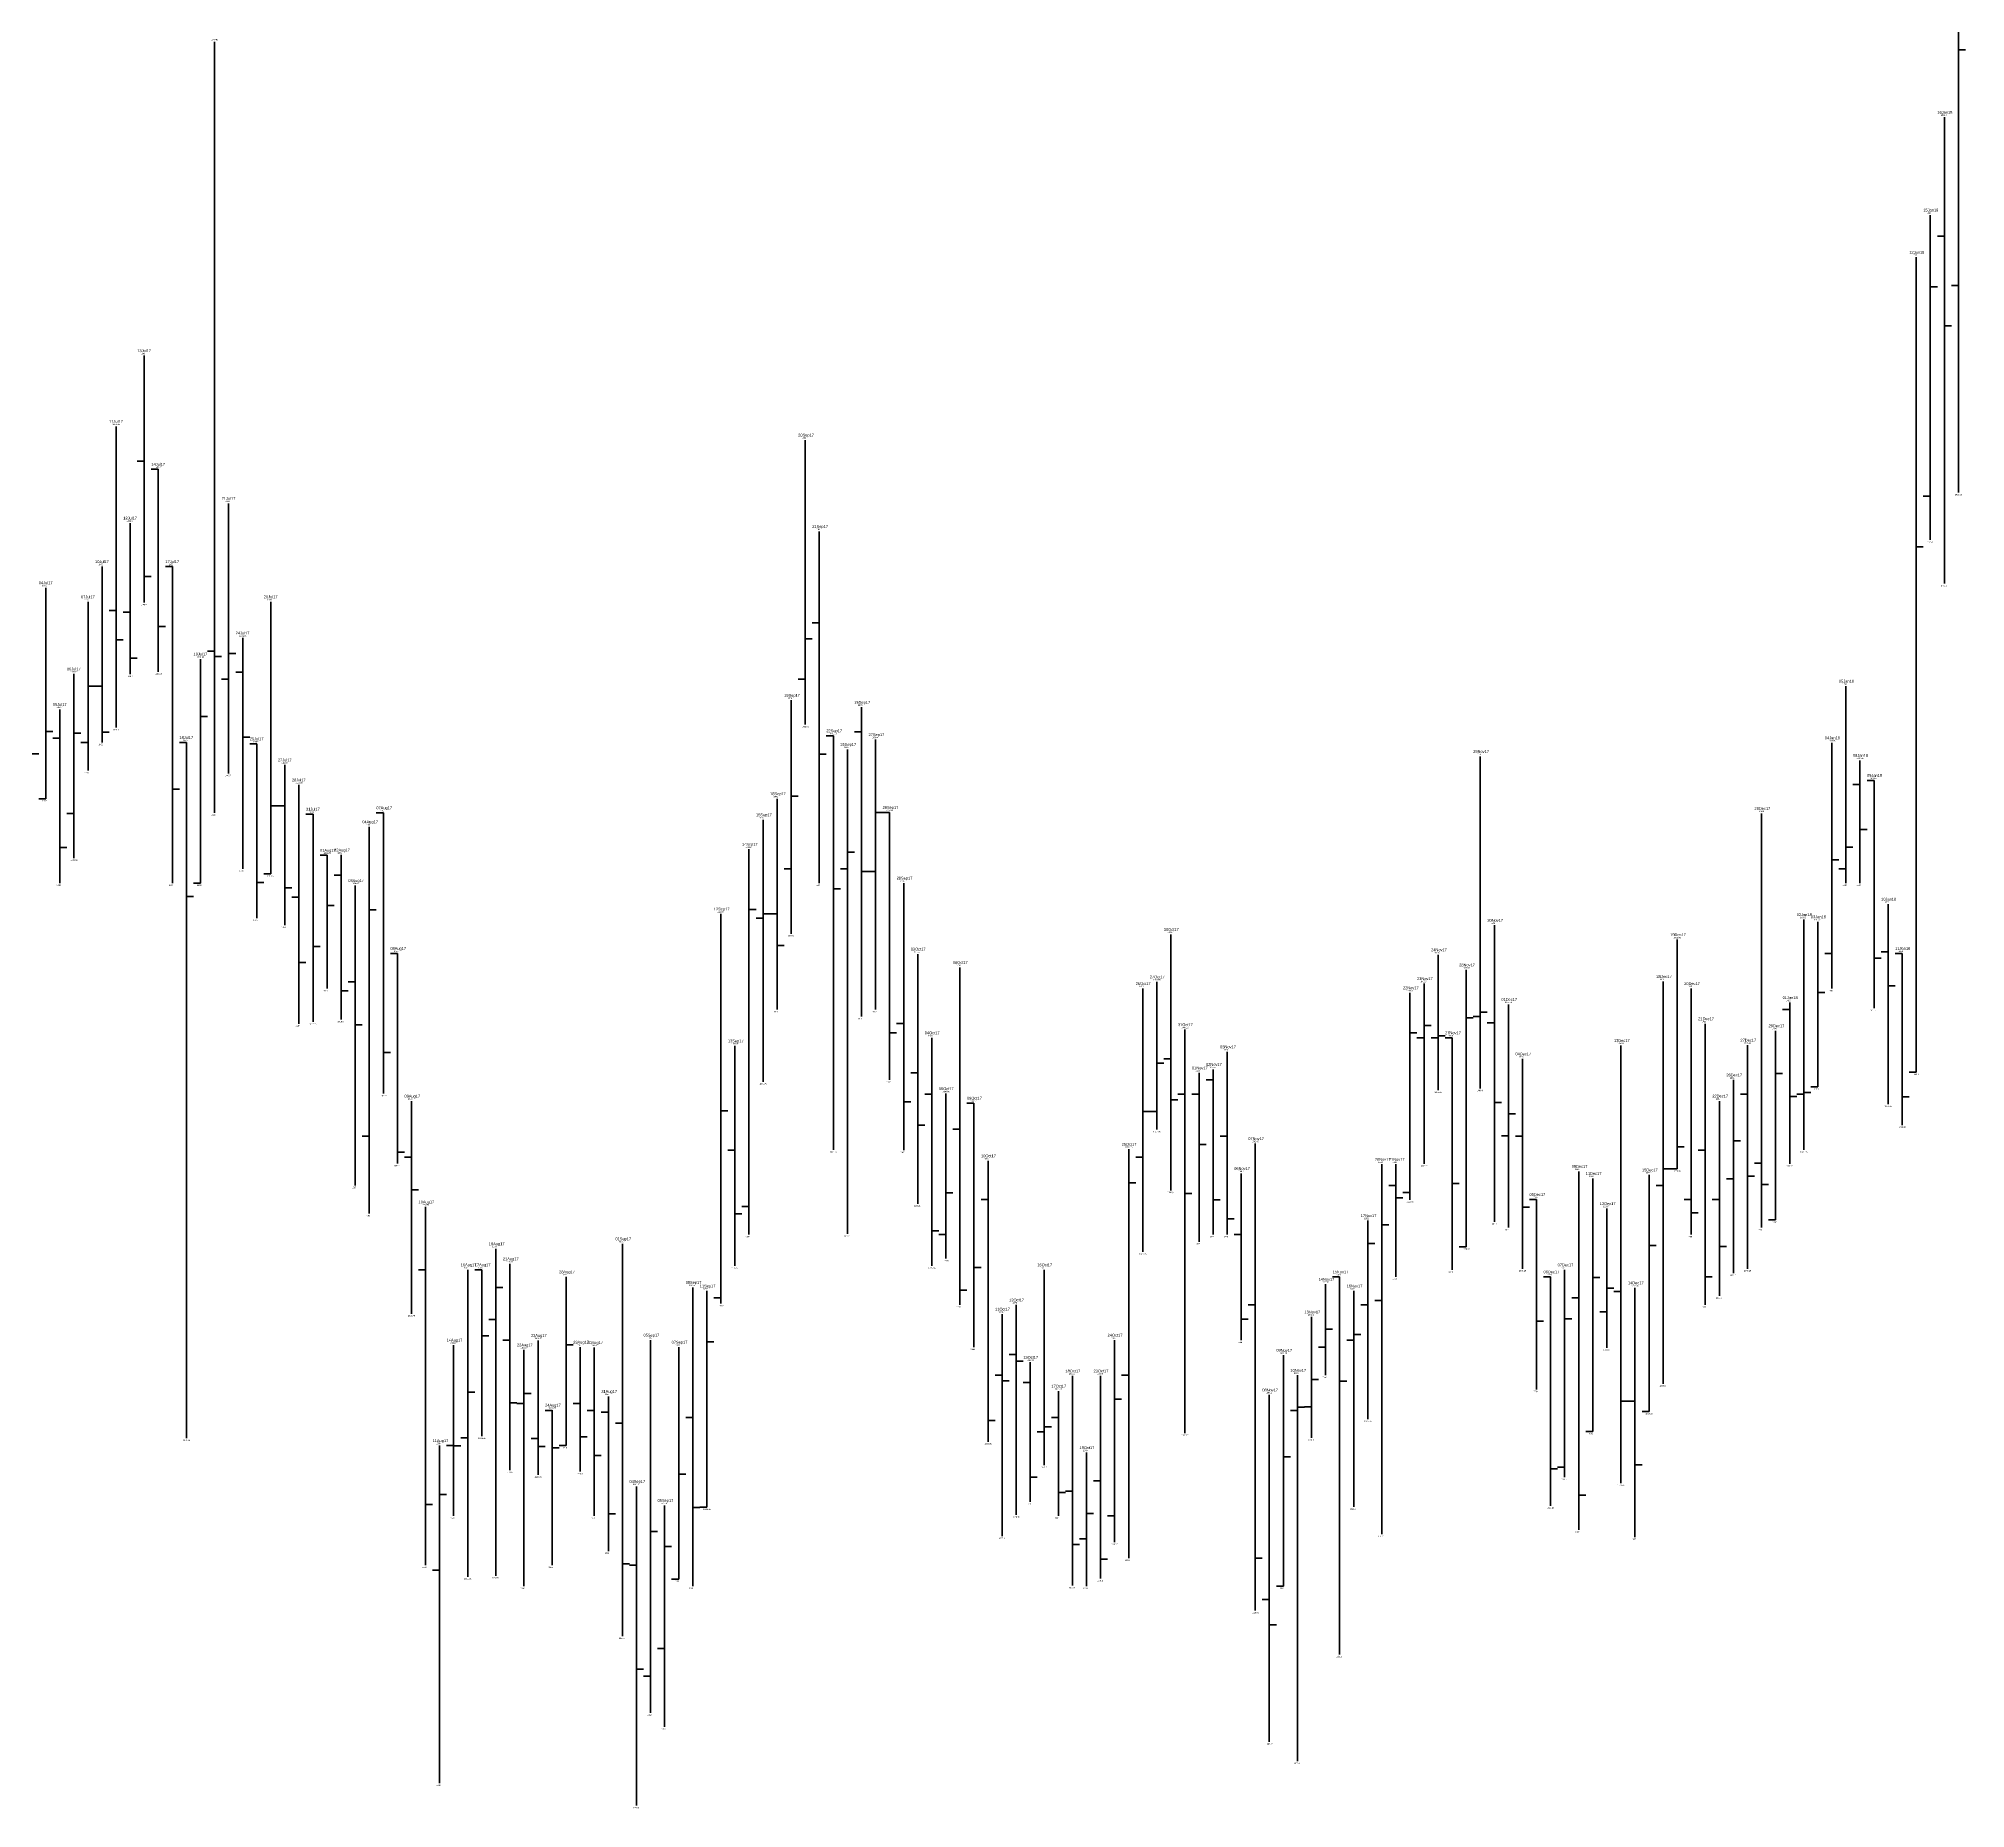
# Model space of a CAD drawing. Header units: inches. Extents: x 0 to 30000, y -20 to 2443.
# Drawn here: x 5587.5 to 5724.5, y 649.2 to 775 of the extents above; entities that cross this region are included whole.
import ezdxf

# ---------------------------------------------------------------- set-up
doc = ezdxf.new("R2010")
doc.units = ezdxf.units.IN
doc.header["$MEASUREMENT"] = 0
for name, color, linetype in [('DATE', 7, 'Continuous'), ('Graph', 7, 'Continuous'), ('Rate', 7, 'Continuous')]:
    doc.layers.add(name, color=color, linetype=linetype)
doc.styles.get("Standard").update_dxf_attribs({"font": 'arial.ttf'})

msp = doc.modelspace()

# ---------------------------------------------------------------- linework, layer by layer
at = {"layer": 'Graph', "color": 3, "lineweight": 35}
for p, q in [((5724, 778.85), (5724, 742.775)), ((5724, 774.25), (5724.5, 774.25)), ((5722, 762.5), (5722, 739.4)), ((5721, 759.5), (5721, 701.55)), ((5722, 757.4), (5722.5, 757.4)), ((5724, 757.5), (5723.5, 757.5)), ((5642, 746.5), (5642, 726.275)), ((5601, 742), (5601, 722.8)), ((5722, 742.5), (5721.5, 742.5)), ((5721, 738.9), (5721.5, 738.9)), ((5588, 736), (5588, 721)), ((5591, 735), (5591, 723)), ((5604, 735), (5604, 715.65)), ((5642, 732.375), (5642.5, 732.375)), ((5599, 730.925), (5599, 715)), ((5601, 731.325), (5601.5, 731.325)), ((5590, 729.875), (5590, 716.775)), ((5591, 729), (5591.5, 729)), ((5601, 729.5), (5600.5, 729.5)), ((5642, 729.5), (5641.5, 729.5)), ((5716, 729), (5716, 715)), ((5641, 728), (5641, 711.4)), ((5599, 726.85), (5599.5, 726.85)), ((5588, 725.775), (5588.5, 725.775)), ((5590, 725.65), (5590.5, 725.65)), ((5591, 725), (5590.5, 725)), ((5647, 725.2), (5647, 706)), ((5715, 724.975), (5715, 707.5)), ((5645, 724.5), (5645, 690.05)), ((5690, 724), (5690, 700.4)), ((5588, 721), (5587.5, 721)), ((5641, 721.175), (5641.5, 721.175)), ((5590, 719.95), (5589.5, 719.95)), ((5604, 720.5), (5604.5, 720.5)), ((5639, 719.5), (5639, 700.875)), ((5647, 720.025), (5647.5, 720.025)), ((5611, 719), (5611, 691.5)), ((5638, 717.4), (5638, 690)), ((5645, 717.2), (5645.5, 717.2)), ((5715, 716.65), (5715.5, 716.65)), ((5716, 717.55), (5716.5, 717.55)), ((5604, 715.65), (5603.5, 715.65)), ((5641, 716), (5640.5, 716)), ((5645, 716), (5644.5, 716)), ((5647, 715.825), (5646.5, 715.825)), ((5716, 716), (5715.5, 716)), ((5599, 715), (5598.5, 715)), ((5611, 713.1), (5611.5, 713.1)), ((5636, 712.8), (5636, 685.1)), ((5638, 713.125), (5638.5, 713.125)), ((5639, 712.5), (5638.5, 712.5)), ((5639, 712.8), (5639.5, 712.8)), ((5713, 712.4), (5713, 696.025)), ((5714, 712.25), (5714, 700.5)), ((5687, 709.9), (5687, 700.275)), ((5704, 710.975), (5704, 694.675)), ((5715, 710), (5714.5, 710)), ((5689, 708.825), (5689, 689.125)), ((5666, 707.5), (5666, 688.775)), ((5667, 707.975), (5667, 697.475)), ((5685, 707.2), (5685, 692.475)), ((5686, 707.85), (5686, 695.025)), ((5703, 708), (5703, 679.4)), ((5714, 707.225), (5714.5, 707.225)), ((5690, 705.825), (5690.5, 705.825)), ((5692, 706.375), (5692, 690.5)), ((5685, 704.35), (5685.5, 704.35)), ((5686, 704.875), (5686.5, 704.875)), ((5689, 705.425), (5689.5, 705.425)), ((5690, 705.5), (5689.5, 705.5)), ((5711, 704.5), (5711, 691.05)), ((5686, 704), (5685.5, 704)), ((5687, 704), (5686.5, 704)), ((5687, 704.125), (5687.5, 704.125)), ((5667, 702.2), (5667.5, 702.2)), ((5721, 701.55), (5720.5, 701.55)), ((5708, 701), (5708, 687.25)), ((5711, 701.45), (5711.5, 701.45)), ((5714, 700.5), (5713.5, 700.5)), ((5636, 698.8), (5636.5, 698.8)), ((5652, 700.025), (5652, 688.3)), ((5713, 700), (5712.5, 700)), ((5713, 700.1), (5713.5, 700.1)), ((5666, 698.75), (5666.5, 698.75)), ((5667, 698.75), (5666.5, 698.75)), ((5692, 698.6), (5692.5, 698.6)), ((5611, 697), (5610.5, 697)), ((5665, 696.075), (5665, 667)), ((5692, 697.025), (5691.5, 697.025)), ((5704, 696.25), (5704.5, 696.25)), ((5708, 696.675), (5708.5, 696.675)), ((5666, 695.5), (5665.5, 695.5)), ((5683, 695), (5683, 668.7)), ((5665, 693.675), (5665.5, 693.675)), ((5698, 694), (5698, 676)), ((5702, 694.25), (5702, 677.425)), ((5703, 693.5), (5702.5, 693.5)), ((5703, 694.675), (5703.5, 694.675)), ((5704, 694.675), (5703.5, 694.675)), ((5708, 693.975), (5707.5, 693.975)), ((5638, 692), (5637.5, 692)), ((5652, 692.975), (5652.5, 692.975)), ((5685, 693), (5684.5, 693)), ((5682, 691), (5682, 676.875)), ((5683, 690.7), (5683.5, 690.7)), ((5699, 691.85), (5699, 681.95)), ((5711, 691.05), (5710.5, 691.05)), ((5652, 690), (5651.5, 690)), ((5682, 689.375), (5682.5, 689.375)), ((5702, 689.225), (5702.5, 689.225)), ((5620, 689), (5620, 665.75)), ((5689, 689.125), (5688.5, 689.125)), ((5618, 687.5), (5618, 665.675)), ((5625, 687), (5625, 675)), ((5659, 687.5), (5659, 673.6)), ((5679, 686.475), (5679, 680)), ((5696, 687.5), (5696, 672.75)), ((5698, 686.95), (5698.5, 686.95)), ((5620, 686.25), (5620.5, 686.25)), ((5635, 686), (5635, 670.625)), ((5636, 685.5), (5635.5, 685.5)), ((5681, 686), (5681, 670.65)), ((5683, 685.325), (5682.5, 685.325)), ((5699, 686.2), (5699.5, 686.2)), ((5620, 683.975), (5619.5, 683.975)), ((5678, 684.15), (5678, 675.55)), ((5682, 685), (5681.5, 685)), ((5696, 684.025), (5696.5, 684.025)), ((5699, 684.5), (5698.5, 684.5)), ((5631, 682.5), (5631, 656)), ((5635, 682.375), (5635.5, 682.375)), ((5664, 682.5), (5664, 668.125)), ((5679, 683.275), (5679.5, 683.275)), ((5681, 682.5), (5680.5, 682.5)), ((5681, 682.9), (5681.5, 682.9)), ((5622, 681.8), (5622, 665)), ((5625, 682.175), (5625.5, 682.175)), ((5633, 682), (5633, 665.5)), ((5676, 681.425), (5676, 665)), ((5679, 682), (5678.5, 682)), ((5665, 680), (5664.5, 680)), ((5677, 680), (5677, 652.55)), ((5678, 679.7), (5678.5, 679.7)), ((5618, 678.8), (5618.5, 678.8)), ((5622, 678.7), (5622.5, 678.7)), ((5664, 678.3), (5664.5, 678.3)), ((5622, 678), (5621.5, 678)), ((5677, 677.5), (5676.5, 677.5)), ((5677, 677.725), (5677.5, 677.725)), ((5678, 677.75), (5677.5, 677.75)), ((5702, 677.425), (5701.5, 677.425)), ((5618, 675.55), (5617.5, 675.55)), ((5659, 675.975), (5658.5, 675.975)), ((5659, 676.325), (5659.5, 676.325)), ((5698, 676), (5697.5, 676)), ((5616, 675), (5616, 651)), ((5625, 675), (5624.5, 675)), ((5662, 674.5), (5662, 665)), ((5676, 674.2), (5676.5, 674.2)), ((5633, 672.975), (5633.5, 672.975)), ((5696, 673.475), (5695.5, 673.475)), ((5616, 671.525), (5616.5, 671.525)), ((5632, 670.75), (5632, 655)), ((5635, 670.625), (5634.5, 670.625)), ((5662, 670.175), (5662.5, 670.175)), ((5631, 668.9), (5631.5, 668.9)), ((5664, 670), (5663.5, 670)), ((5632, 667.825), (5632.5, 667.825)), ((5662, 668.375), (5661.5, 668.375)), ((5616, 666.15), (5615.5, 666.15)), ((5633, 665.5), (5632.5, 665.5)), ((5676, 665), (5675.5, 665)), ((5632, 660.575), (5631.5, 660.575)), ((5631, 658.6), (5630.5, 658.6))]:
    msp.add_line(p, q, dxfattribs=at)
at = {"layer": 'Graph', "color": 1, "lineweight": 35}
for p, q in [((5600, 774.825), (5600, 720)), ((5723, 769.45), (5723, 736.3)), ((5723, 761), (5722.5, 761)), ((5723, 754.625), (5723.5, 754.625)), ((5595, 752.5), (5595, 734.95)), ((5593, 747.475), (5593, 726.05)), ((5595, 745), (5594.5, 745)), ((5596, 744.425), (5595.5, 744.425)), ((5596, 744.425), (5596, 730.025)), ((5594, 740.6), (5594, 729.85)), ((5643, 740), (5643, 715)), ((5592, 737.5), (5592, 725)), ((5597, 737.5), (5596.5, 737.5)), ((5597, 737.5), (5597, 715)), ((5595, 736.8), (5595.5, 736.8)), ((5593, 734.375), (5592.5, 734.375)), ((5594, 734.25), (5593.5, 734.25)), ((5596, 733.25), (5596.5, 733.25)), ((5643, 733.5), (5642.5, 733.5)), ((5593, 732.3), (5593.5, 732.3)), ((5602, 732.425), (5602, 716)), ((5594, 731), (5594.5, 731)), ((5600, 731.5), (5599.5, 731.5)), ((5600, 731.1), (5600.5, 731.1)), ((5592, 729), (5591.5, 729)), ((5602, 730), (5601.5, 730)), ((5589, 727.35), (5589, 715)), ((5646, 727.5), (5646, 705.5)), ((5589, 725.3), (5588.5, 725.3)), ((5592, 725.725), (5592.5, 725.725)), ((5598, 725), (5597.5, 725)), ((5598, 725), (5598, 675.525)), ((5602, 725.375), (5602.5, 725.375)), ((5603, 724.9), (5602.5, 724.9)), ((5603, 724.9), (5603, 712.5)), ((5644, 725.475), (5643.5, 725.475)), ((5644, 725.475), (5644, 696.025)), ((5646, 725.75), (5645.5, 725.75)), ((5587, 724.2), (5587.5, 724.2)), ((5643, 724.175), (5643.5, 724.175)), ((5717, 723.725), (5717, 715)), ((5605, 723.4), (5605, 712)), ((5718, 722.3), (5717.5, 722.3)), ((5718, 722.3), (5718, 706.1)), ((5597, 721.675), (5597.5, 721.675)), ((5606, 721.975), (5606, 705)), ((5640, 721), (5640, 706)), ((5717, 722), (5716.5, 722)), ((5605, 720.5), (5604.5, 720.5)), ((5607, 719.9), (5606.5, 719.9)), ((5607, 719.9), (5607, 705.125)), ((5612, 720), (5611.5, 720)), ((5612, 720), (5612, 700.025)), ((5648, 720.025), (5647.5, 720.025)), ((5648, 720.025), (5648, 701)), ((5710, 719.95), (5710, 690.5)), ((5717, 718.8), (5717.5, 718.8)), ((5589, 717.525), (5589.5, 717.525)), ((5608, 716.975), (5607.5, 716.975)), ((5608, 716.975), (5608, 707.5)), ((5609, 717), (5609, 705.3)), ((5609, 715.55), (5608.5, 715.55)), ((5646, 715.825), (5646.5, 715.825)), ((5598, 714.05), (5598.5, 714.05)), ((5603, 715.05), (5603.5, 715.05)), ((5605, 714.65), (5605.5, 714.65)), ((5606, 714), (5605.5, 714)), ((5610, 714.825), (5610, 693.5)), ((5644, 714.6), (5644.5, 714.6)), ((5649, 715), (5649, 696)), ((5608, 713.4), (5608.5, 713.4)), ((5640, 712.8), (5639.5, 712.8)), ((5719, 713.5), (5719, 699.275)), ((5668, 711.35), (5668, 693.15)), ((5691, 712), (5691, 690.9)), ((5607, 710.5), (5607.5, 710.5)), ((5613, 710), (5612.5, 710)), ((5613, 710), (5613, 695.05)), ((5640, 710.55), (5640.5, 710.55)), ((5650, 709.95), (5650, 692.2)), ((5719, 710.1), (5718.5, 710.1)), ((5720, 710), (5719.5, 710)), ((5720, 710), (5720, 697.775)), ((5606, 709.35), (5606.5, 709.35)), ((5653, 709), (5653, 685)), ((5718, 709.65), (5718.5, 709.65)), ((5609, 707.325), (5609.5, 707.325)), ((5610, 707.975), (5609.5, 707.975)), ((5705, 707.5), (5705, 690)), ((5719, 707.7), (5719.5, 707.7)), ((5712, 706), (5711.5, 706)), ((5712, 706.5), (5712, 695.025)), ((5610, 704.925), (5610.5, 704.925)), ((5648, 704.35), (5648.5, 704.35)), ((5649, 705.025), (5648.5, 705.025)), ((5669, 704.575), (5669, 675.875)), ((5691, 705.05), (5690.5, 705.05)), ((5706, 705), (5706, 685)), ((5612, 702.95), (5612.5, 702.95)), ((5637, 703.425), (5637, 687.775)), ((5651, 704), (5651, 687.775)), ((5672, 703), (5672, 690)), ((5688, 704), (5687.5, 704)), ((5688, 704), (5688, 687.5)), ((5700, 703.45), (5700, 672.325)), ((5709, 703.475), (5709, 687.575)), ((5668, 702.5), (5667.5, 702.5)), ((5671, 701.75), (5671, 690)), ((5693, 702.5), (5693, 687.575)), ((5650, 701.5), (5649.5, 701.5)), ((5670, 701.5), (5670, 689.5)), ((5671, 701), (5670.5, 701)), ((5614, 699.5), (5614, 684.375)), ((5649, 699.45), (5649.5, 699.45)), ((5651, 700), (5650.5, 700)), ((5654, 699.35), (5653.5, 699.35)), ((5654, 699.35), (5654, 682)), ((5668, 699.575), (5668.5, 699.575)), ((5669, 700), (5668.5, 700)), ((5670, 700), (5669.5, 700)), ((5691, 699.4), (5691.5, 699.4)), ((5707, 699.5), (5707, 685.65)), ((5709, 700), (5708.5, 700)), ((5712, 699.825), (5712.5, 699.825)), ((5720, 699.8), (5720.5, 699.8)), ((5650, 697.775), (5650.5, 697.775)), ((5653, 697.5), (5652.5, 697.5)), ((5670, 696.4), (5670.5, 696.4)), ((5672, 697), (5671.5, 697)), ((5674, 696.475), (5674, 663.275)), ((5693, 697), (5692.5, 697)), ((5613, 695.875), (5613.5, 695.875)), ((5614, 695.5), (5613.5, 695.5)), ((5637, 696), (5636.5, 696)), ((5655, 695.25), (5655, 675.275)), ((5684, 695), (5684, 687)), ((5706, 696), (5705.5, 696)), ((5710, 695.075), (5709.5, 695.075)), ((5673, 694.35), (5673, 682.5)), ((5684, 693.5), (5683.5, 693.5)), ((5688, 693.625), (5688.5, 693.625)), ((5697, 694.5), (5697, 669)), ((5709, 694.15), (5709.5, 694.15)), ((5710, 693.575), (5710.5, 693.575)), ((5614, 693.175), (5614.5, 693.175)), ((5615, 691.975), (5615, 666.5)), ((5655, 692.5), (5654.5, 692.5)), ((5669, 692.925), (5669.5, 692.925)), ((5671, 692.475), (5671.5, 692.475)), ((5684, 692.625), (5684.5, 692.625)), ((5693, 691.95), (5693.5, 691.95)), ((5694, 692.5), (5693.5, 692.5)), ((5694, 692.5), (5694, 679)), ((5705, 692.5), (5704.5, 692.5)), ((5707, 692.5), (5706.5, 692.5)), ((5637, 691.475), (5637.5, 691.475)), ((5672, 691.125), (5672.5, 691.125)), ((5705, 691.55), (5705.5, 691.55)), ((5629, 689.35), (5629, 661.45)), ((5651, 690.275), (5651.5, 690.275)), ((5673, 690), (5672.5, 690)), ((5621, 687.925), (5621, 673.25)), ((5707, 689.15), (5707.5, 689.15)), ((5615, 687.5), (5614.5, 687.5)), ((5619, 687.5), (5618.5, 687.5)), ((5619, 687.5), (5619, 675.675)), ((5654, 687.675), (5654.5, 687.675)), ((5680, 687), (5679.5, 687)), ((5680, 687), (5680, 660.15)), ((5695, 687), (5694.5, 687)), ((5695, 687), (5695, 670.725)), ((5706, 687), (5706.5, 687)), ((5634, 686.25), (5634, 665)), ((5653, 686.05), (5653.5, 686.05)), ((5697, 685.5), (5696.5, 685.5)), ((5700, 685.95), (5699.5, 685.95)), ((5701, 686.225), (5701, 668.5)), ((5656, 684.35), (5656, 668.55)), ((5657, 685), (5657, 670.075)), ((5673, 684), (5673.5, 684)), ((5674, 685), (5673.5, 685)), ((5694, 683.85), (5694.5, 683.85)), ((5619, 682.8), (5619.5, 682.8)), ((5621, 682.5), (5620.5, 682.5)), ((5623, 682.475), (5623, 672.925)), ((5617, 682.15), (5617, 670)), ((5626, 682), (5626, 673.15)), ((5627, 681.975), (5627, 670)), ((5657, 681.475), (5656.5, 681.475)), ((5657, 681), (5657.5, 681)), ((5656, 680), (5655.5, 680)), ((5658, 680.925), (5658, 671)), ((5661, 679.95), (5661, 665.05)), ((5663, 679.95), (5663, 665.55)), ((5628, 678.5), (5628, 667.5)), ((5656, 679.6), (5656.5, 679.6)), ((5658, 679.475), (5657.5, 679.475)), ((5660, 678.875), (5660, 670)), ((5675, 678.6), (5675, 653.925)), ((5680, 679.575), (5680.5, 679.575)), ((5621, 678.05), (5621.5, 678.05)), ((5624, 677.5), (5623.5, 677.5)), ((5624, 677.525), (5624, 666.5)), ((5626, 678), (5625.5, 678)), ((5627, 677.5), (5626.5, 677.5)), ((5628, 677.375), (5627.5, 677.375)), ((5634, 677), (5633.5, 677)), ((5660, 677), (5659.5, 677)), ((5700, 678.15), (5700.5, 678.15)), ((5701, 678.15), (5700.5, 678.15)), ((5623, 675.5), (5622.5, 675.5)), ((5626, 675.625), (5626.5, 675.625)), ((5629, 676.6), (5628.5, 676.6)), ((5655, 676.775), (5655.5, 676.775)), ((5617, 675), (5616.5, 675)), ((5617, 674.975), (5617.5, 674.975)), ((5623, 674.925), (5623.5, 674.925)), ((5624, 674.85), (5624.5, 674.85)), ((5627, 674.3), (5627.5, 674.3)), ((5695, 673.35), (5695.5, 673.35)), ((5701, 673.625), (5701.5, 673.625)), ((5630, 672.1), (5630, 649.4)), ((5658, 672.75), (5658.5, 672.75)), ((5660, 671.675), (5660.5, 671.675)), ((5661, 671.75), (5660.5, 671.75)), ((5663, 672.5), (5662.5, 672.5)), ((5697, 671.475), (5697.5, 671.475)), ((5615, 670.8), (5615.5, 670.8)), ((5628, 670.15), (5628.5, 670.15)), ((5634, 670.6), (5634.5, 670.6)), ((5661, 667.975), (5661.5, 667.975)), ((5629, 666.6), (5629.5, 666.6)), ((5630, 666.5), (5629.5, 666.5)), ((5663, 666.925), (5663.5, 666.925)), ((5674, 667), (5674.5, 667)), ((5675, 664.05), (5674.5, 664.05)), ((5675, 662.25), (5675.5, 662.25)), ((5630, 659.1), (5630.5, 659.1))]:
    msp.add_line(p, q, dxfattribs=at)

# ---------------------------------------------------------------- texts
at = {"layer": 'DATE'}
for s, p in [('16Jan18', (5722.5, 769.7)), ('15Jan18', (5721.5, 762.75)), ('12Jan18', (5720.5, 759.75)), ('13Jul17', (5594.5, 752.75)), ('11Jul17', (5592.5, 747.725)), ('20Sep17', (5641.5, 746.75)), ('14Jul17', (5595.5, 744.675)), ('21Jul17', (5600.5, 742.25)), ('12Jul17', (5593.5, 740.85)), ('21Sep17', (5642.5, 740.25)), ('10Jul17', (5591.5, 737.75)), ('17Jul17', (5596.5, 737.75)), ('04Jul17', (5587.5, 736.25)), ('07Jul17', (5590.5, 735.25)), ('26Jul17', (5603.5, 735.25)), ('24Jul17', (5601.5, 732.675)), ('06Jul17', (5589.5, 730.125)), ('19Jul17', (5598.5, 731.175)), ('05Jan18', (5715.5, 729.25)), ('05Jul17', (5588.5, 727.6)), ('19Sep17', (5640.5, 728.25)), ('26Sep17', (5645.5, 727.75)), ('18Jul17', (5597.5, 725.25)), ('25Jul17', (5602.5, 725.15)), ('22Sep17', (5643.5, 725.725)), ('25Sep17', (5644.5, 724.75)), ('27Sep17', (5646.5, 725.45)), ('04Jan18', (5714.5, 725.225)), ('27Jul17', (5604.5, 723.65)), ('29Nov17', (5689.5, 724.25)), ('08Jan18', (5716.5, 723.975)), ('28Jul17', (5605.5, 722.225)), ('09Jan18', (5717.5, 722.55)), ('18Sep17', (5639.5, 721.25)), ('31Jul17', (5606.5, 720.15)), ('04Aug17', (5610.5, 719.25)), ('07Aug17', (5611.5, 720.25)), ('15Sep17', (5638.5, 719.75)), ('28Sep17', (5647.5, 720.275)), ('28Dec17', (5709.5, 720.2)), ('01Aug17', (5607.5, 717.225)), ('02Aug17', (5608.5, 717.25)), ('14Sep17', (5637.5, 717.65)), ('03Aug17', (5609.5, 715.075)), ('29Sep17', (5648.5, 715.25)), ('10Jan18', (5718.5, 713.75)), ('12Sep17', (5635.5, 713.05)), ('02Jan18', (5712.5, 712.65)), ('03Jan18', (5713.5, 712.5)), ('30Oct17', (5667.5, 711.6)), ('30Nov17', (5690.5, 712.25)), ('19Dec17', (5703.5, 711.225)), ('08Aug17', (5612.5, 710.25)), ('03Oct17', (5649.5, 710.2)), ('24Nov17', (5686.5, 710.15)), ('11Jan18', (5719.5, 710.25)), ('06Oct17', (5652.5, 709.25)), ('27Oct17', (5666.5, 708.225)), ('28Nov17', (5688.5, 709.075)), ('18Dec17', (5702.5, 708.25)), ('26Oct17', (5665.5, 707.75)), ('22Nov17', (5684.5, 707.45)), ('23Nov17', (5685.5, 708.1)), ('20Dec17', (5704.5, 707.75)), ('01Dec17', (5691.5, 706.625)), ('01Jan18', (5711.5, 706.75)), ('04Oct17', (5650.5, 704.25)), ('31Oct17', (5668.5, 704.825)), ('27Nov17', (5687.5, 704.25)), ('21Dec17', (5705.5, 705.25)), ('29Dec17', (5710.5, 704.75)), ('13Sep17', (5636.5, 703.675)), ('03Nov17', (5671.5, 703.25)), ('04Dec17', (5692.5, 702.75)), ('13Dec17', (5699.5, 703.7)), ('27Dec17', (5708.5, 703.725)), ('01Nov17', (5669.5, 701.75)), ('02Nov17', (5670.5, 702)), ('05Oct17', (5651.5, 700.275)), ('26Dec17', (5707.5, 701.25)), ('09Aug17', (5613.5, 699.75)), ('09Oct17', (5653.5, 699.6)), ('22Dec17', (5706.5, 699.75)), ('25Oct17', (5664.5, 696.325)), ('07Nov17', (5673.5, 696.725)), ('10Oct17', (5654.5, 695.5)), ('06Nov17', (5672.5, 694.6)), ('20Nov17', (5682.5, 695.25)), ('21Nov17', (5683.5, 695.25)), ('08Dec17', (5696.5, 694.75)), ('15Dec17', (5701.5, 694.5)), ('11Dec17', (5697.5, 694.25)), ('10Aug17', (5614.5, 692.225)), ('05Dec17', (5693.5, 692.75)), ('12Dec17', (5698.5, 692.1)), ('17Nov17', (5681.5, 691.25)), ('18Aug17', (5619.5, 689.25)), ('01Sep17', (5628.5, 689.6)), ('16Aug17', (5617.5, 687.75)), ('17Aug17', (5618.5, 687.75)), ('21Aug17', (5620.5, 688.175)), ('16Oct17', (5658.5, 687.75)), ('07Dec17', (5695.5, 687.75)), ('28Aug17', (5624.5, 687.25)), ('08Sep17', (5633.5, 686.5)), ('14Nov17', (5678.5, 686.725)), ('15Nov17', (5679.5, 687.25)), ('06Dec17', (5694.5, 687.25)), ('14Dec17', (5700.5, 686.475)), ('11Sep17', (5634.5, 686.25)), ('12Oct17', (5656.5, 685.25)), ('16Nov17', (5680.5, 686.25)), ('11Oct17', (5655.5, 684.6)), ('13Nov17', (5677.5, 684.4)), ('14Aug17', (5616.5, 682.4)), ('23Aug17', (5622.5, 682.725)), ('29Aug17', (5625.5, 682.25)), ('30Aug17', (5626.5, 682.225)), ('05Sep17', (5630.5, 682.75)), ('07Sep17', (5632.5, 682.25)), ('24Oct17', (5663.5, 682.75)), ('22Aug17', (5621.5, 682.05)), ('13Oct17', (5657.5, 681.175)), ('09Nov17', (5675.5, 681.675)), ('18Oct17', (5660.5, 680.2)), ('23Oct17', (5662.5, 680.2)), ('10Nov17', (5676.5, 680.25)), ('31Aug17', (5627.5, 678.75)), ('17Oct17', (5659.5, 679.125)), ('08Nov17', (5674.5, 678.85)), ('24Aug17', (5623.5, 677.775)), ('11Aug17', (5615.5, 675.25)), ('19Oct17', (5661.5, 674.75)), ('04Sep17', (5629.5, 672.35)), ('06Sep17', (5631.5, 671))]:
    msp.add_text(s, height=0.2, dxfattribs=at).set_placement(p)
at = {"layer": 'Rate'}
for s, p in [('1549.65', (5599.75, 774.925)), ('1538.9', (5722.75, 769.55)), ('1525', (5721.75, 762.6)), ('1519', (5720.75, 759.6)), ('1505', (5594.75, 752.6)), ('1494.95', (5592.75, 747.575)), ('1493', (5641.75, 746.6)), ('1488.85', (5595.75, 744.525)), ('1485.55', (5723.75, 742.575)), ('1484', (5600.75, 742.1)), ('1481.2', (5593.75, 740.7)), ('1480', (5642.75, 740.1)), ('1478.8', (5721.75, 739.2)), ('1475', (5591.75, 737.6)), ('1475', (5596.75, 737.6)), ('1472', (5587.75, 736.1)), ('1472.6', (5722.75, 736.1)), ('1470', (5590.75, 735.1)), ('1469.9', (5594.75, 734.75)), ('1470', (5603.75, 735.1)), ('1464.85', (5601.75, 732.525)), ('1461.85', (5598.75, 731.025)), ('1459.75', (5589.75, 729.975)), ('1459.7', (5593.75, 729.65)), ('1460.05', (5595.75, 729.825)), ('1458', (5715.75, 729.1)), ('1456', (5640.75, 728.1)), ('1455', (5645.75, 727.6)), ('1454.7', (5588.75, 727.45)), ('1450', (5591.75, 724.8)), ('1452.1', (5592.75, 725.85)), ('1450', (5597.75, 725.1)), ('1449.8', (5602.75, 725)), ('1452.55', (5641.75, 726.075)), ('1450.95', (5643.75, 725.575)), ('1450.4', (5646.75, 725.3)), ('1449.95', (5714.75, 725.075)), ('1446.8', (5604.75, 723.5)), ('1449', (5644.75, 724.6)), ('1448', (5689.75, 724.1)), ('1447.45', (5716.75, 723.825)), ('1446', (5590.75, 722.8)), ('1445.6', (5600.75, 722.6)), ('1443.95', (5605.75, 722.075)), ('1444.6', (5717.75, 722.4)), ('1442', (5587.75, 720.8)), ('1442', (5639.75, 721.1)), ('1440', (5599.75, 719.8)), ('1439.8', (5606.75, 720)), ('1440', (5611.75, 720.1)), ('1439', (5638.75, 719.6)), ('1440.05', (5647.75, 720.125)), ('1439.9', (5709.75, 720.05)), ('1438', (5610.75, 719.1)), ('1433.55', (5589.75, 716.575)), ('1433.95', (5607.75, 717.075)), ('1434', (5608.75, 717.1)), ('1434.8', (5637.75, 717.5)), ('1432', (5601.75, 715.8)), ('1431.3', (5603.75, 715.45)), ('1430', (5588.75, 714.8)), ('1430', (5596.75, 714.8)), ('1430', (5598.75, 714.8)), ('1429.65', (5609.75, 714.925)), ('1430', (5642.75, 714.8)), ('1430', (5648.75, 715.1)), ('1430', (5715.75, 714.8)), ('1430', (5716.75, 714.8)), ('1425.6', (5635.75, 712.9)), ('1424.8', (5712.75, 712.5)), ('1427', (5718.75, 713.6)), ('1425', (5602.75, 712.3)), ('1424', (5604.75, 711.8)), ('1422.8', (5640.75, 711.2)), ('1422.7', (5667.75, 711.45)), ('1424', (5690.75, 712.1)), ('1421.95', (5703.75, 711.075)), ('1424.5', (5713.75, 712.35)), ('1420', (5612.75, 710.1)), ('1419.9', (5649.75, 710.05)), ('1419.8', (5686.75, 710)), ('1420', (5719.75, 710.1)), ('1418', (5652.75, 709.1)), ('1417.65', (5688.75, 708.925)), ('1415', (5607.75, 707.3)), ('1415', (5665.75, 707.6)), ('1415.95', (5666.75, 708.075)), ('1414.4', (5684.75, 707.3)), ('1415.7', (5685.75, 707.95)), ('1416', (5702.75, 708.1)), ('1415', (5704.75, 707.6)), ('1415', (5714.75, 707.3)), ('1412', (5639.75, 705.8)), ('1412', (5646.75, 705.8)), ('1412.75', (5691.75, 706.475)), ('1413', (5711.75, 706.6)), ('1412.2', (5717.75, 705.9)), ('1410', (5605.75, 704.8)), ('1410.25', (5606.75, 704.925)), ('1410.6', (5608.75, 705.1)), ('1411', (5645.75, 705.3)), ('1409.15', (5668.75, 704.675)), ('1410', (5705.75, 705.1)), ('1409', (5710.75, 704.6)), ('1406.85', (5636.75, 703.525)), ('1408', (5650.75, 704.1)), ('1406', (5671.75, 703.1)), ('1408', (5687.75, 704.1)), ('1406.9', (5699.75, 703.55)), ('1406.95', (5708.75, 703.575)), ('1403', (5669.75, 701.6)), ('1403.5', (5670.75, 701.85)), ('1405', (5692.75, 702.6)), ('1401.75', (5638.75, 700.675)), ('1402', (5647.75, 700.8)), ('1400.05', (5651.75, 700.125)), ('1400.55', (5686.75, 700.075)), ('1400.8', (5689.75, 700.2)), ('1402', (5707.75, 701.1)), ('1401', (5713.75, 700.3)), ('1403.1', (5720.75, 701.35)), ('1400.05', (5611.75, 699.825)), ('1399', (5613.75, 699.6)), ('1398.7', (5653.75, 699.45)), ('1399', (5706.75, 699.6)), ('1398.55', (5718.75, 699.075)), ('1395.55', (5719.75, 697.575)), ('1392.15', (5664.75, 696.175)), ('1394.95', (5666.75, 697.275)), ('1392.95', (5673.75, 696.575)), ('1390.1', (5612.75, 694.85)), ('1392.05', (5643.75, 695.825)), ('1392', (5648.75, 695.8)), ('1390.5', (5654.75, 695.35)), ('1390', (5682.75, 695.1)), ('1390', (5683.75, 695.1)), ('1390.05', (5685.75, 694.825)), ('1389', (5696.75, 694.6)), ('1390.05', (5711.75, 694.825)), ('1392.05', (5712.75, 695.825)), ('1387', (5609.75, 693.3)), ('1388.7', (5672.75, 694.45)), ('1388', (5697.75, 694.1)), ('1388.5', (5701.75, 694.35)), ('1389.35', (5703.75, 694.475)), ('1383.95', (5614.75, 692.075)), ('1384.4', (5649.75, 692)), ('1386.3', (5667.75, 692.95)), ('1384.95', (5684.75, 692.275)), ('1385', (5693.75, 692.6)), ('1383.7', (5698.75, 691.95)), ('1383', (5610.75, 691.3)), ('1382', (5681.75, 691.1)), ('1381.8', (5690.75, 690.7)), ('1382.1', (5710.75, 690.85)), ('1378', (5619.75, 689.1)), ('1378.7', (5628.75, 689.45)), ('1380', (5637.75, 689.8)), ('1380.1', (5644.75, 689.85)), ('1379', (5669.75, 689.3)), ('1380', (5670.75, 689.8)), ('1380', (5671.75, 689.8)), ('1381', (5691.75, 690.3)), ('1380', (5704.75, 689.8)), ('1381', (5709.75, 690.3)), ('1375.85', (5620.75, 688.025)), ('1376.6', (5651.75, 688.1)), ('1377.55', (5665.75, 688.575)), ('1378.25', (5688.75, 688.925)), ('1375', (5617.75, 687.6)), ('1375', (5618.75, 687.6)), ('1374', (5624.75, 687.1)), ('1375.55', (5636.75, 687.575)), ('1375.55', (5650.75, 687.575)), ('1375', (5658.75, 687.6)), ('1372.95', (5678.75, 686.575)), ('1374', (5679.75, 687.1)), ('1374', (5683.75, 686.8)), ('1375', (5687.75, 687.3)), ('1375.15', (5692.75, 687.375)), ('1374', (5694.75, 687.1)), ('1375', (5695.75, 687.6)), ('1374.5', (5707.75, 687.05)), ('1375.15', (5708.75, 687.375)), ('1372.5', (5633.75, 686.35)), ('1372', (5634.75, 686.1)), ('1370', (5656.75, 685.1)), ('1372', (5680.75, 686.1)), ('1372.45', (5700.75, 686.325)), ('1371.3', (5706.75, 685.45)), ('1368.75', (5613.75, 684.175)), ('1370.2', (5635.75, 684.9)), ('1370', (5652.75, 684.8)), ('1368.7', (5655.75, 684.45)), ('1368.3', (5677.75, 684.25)), ('1370', (5705.75, 684.8)), ('1364.3', (5616.75, 682.25)), ('1364.95', (5622.75, 682.575)), ('1365', (5630.75, 682.6)), ('1365', (5663.75, 682.6)), ('1365', (5672.75, 682.3)), ('1363.6', (5621.75, 681.9)), ('1364', (5625.75, 682.1)), ('1363.95', (5626.75, 682.075)), ('1364', (5632.75, 682.1)), ('1364', (5653.75, 681.8)), ('1361.85', (5657.75, 681.025)), ('1362.85', (5675.75, 681.525)), ('1363.9', (5698.75, 681.75)), ('1359.9', (5660.75, 680.05)), ('1359.9', (5662.75, 680.05)), ('1360', (5676.75, 680.1)), ('1360', (5678.75, 679.8)), ('1357', (5627.75, 678.6)), ('1357.75', (5659.75, 678.975)), ('1357.2', (5674.75, 678.7)), ('1358', (5693.75, 678.8)), ('1358.8', (5702.75, 679.2)), ('1355.05', (5623.75, 677.625)), ('1354.85', (5701.75, 677.225)), ('1351.35', (5618.75, 675.475)), ('1351.75', (5668.75, 675.675)), ('1353.75', (5681.75, 676.675)), ('1352', (5697.75, 675.8)), ('1351.05', (5597.75, 675.325)), ('1350', (5615.75, 675.1)), ('1350', (5624.75, 674.8)), ('1350.55', (5654.75, 675.075)), ('1349', (5661.75, 674.6)), ('1351.1', (5677.75, 675.35)), ('1346.5', (5620.75, 673.05)), ('1345.85', (5622.75, 672.725)), ('1346.3', (5625.75, 672.95)), ('1347.2', (5658.75, 673.4)), ('1344.2', (5629.75, 672.2)), ('1345.5', (5695.75, 672.55)), ('1344.65', (5699.75, 672.125)), ('1341.5', (5631.75, 670.85)), ('1341.25', (5634.75, 670.425)), ('1342', (5657.75, 670.8)), ('1341.3', (5680.75, 670.45)), ('1341.45', (5694.75, 670.525)), ('1340', (5616.75, 669.8)), ('1340', (5626.75, 669.8)), ('1340.15', (5656.75, 669.875)), ('1340', (5659.75, 669.8)), ('1338', (5696.75, 668.8)), ('1335', (5627.75, 667.3)), ('1337.1', (5655.75, 668.35)), ('1336.25', (5663.75, 667.925)), ('1337.4', (5682.75, 668.5)), ('1337', (5700.75, 668.3)), ('1333', (5614.75, 666.3)), ('1333', (5623.75, 666.3)), ('1334', (5664.75, 666.8)), ('1331.35', (5617.75, 665.475)), ('1331.5', (5619.75, 665.55)), ('1330', (5621.75, 664.8)), ('1331', (5632.75, 665.3)), ('1330', (5633.75, 664.8)), ('1330.1', (5660.75, 664.85)), ('1330', (5661.75, 664.8)), ('1331.1', (5662.75, 665.35)), ('1330', (5675.75, 664.8)), ('1326.55', (5673.75, 663.075)), ('1322.9', (5628.75, 661.25)), ('1320.3', (5679.75, 659.95)), ('1312', (5630.75, 655.8)), ('1310', (5631.75, 654.8)), ('1307.85', (5674.75, 653.725)), ('1305.1', (5676.75, 652.35)), ('1302', (5615.75, 650.8)), ('1298.8', (5629.75, 649.2))]:
    msp.add_text(s, height=0.1, dxfattribs=at).set_placement(p)

doc.saveas('drawing.dxf')
